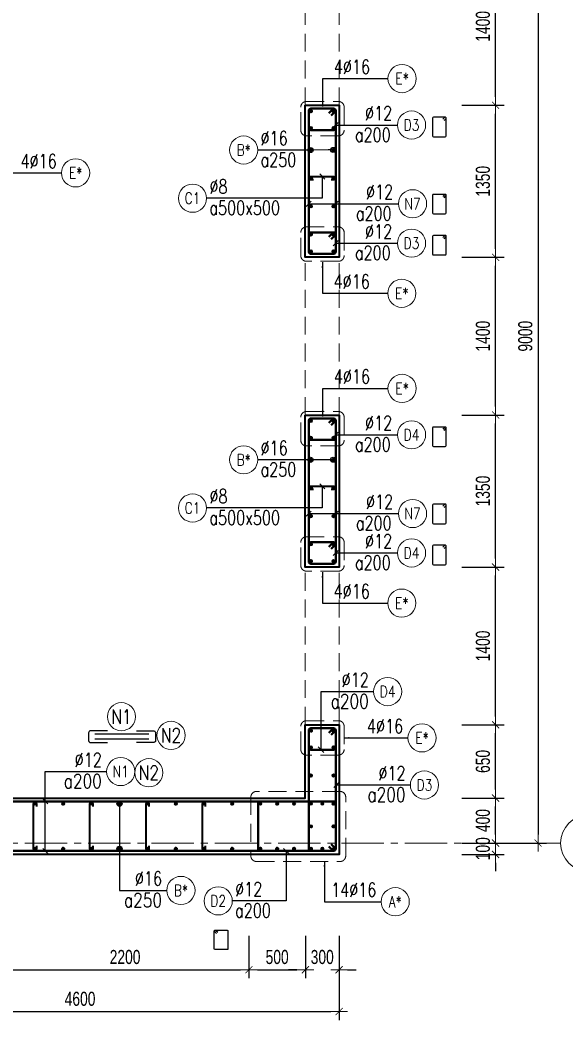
# Model space of a CAD drawing. Header units: millimetres. Extents: x 738475 to 1279438, y -34239 to 156422.
# Drawn here: x 1087470 to 1092318, y 138696 to 147573 of the extents above; entities that cross this region are included whole.
import ezdxf
from ezdxf.enums import TextEntityAlignment as Align

# ---------------------------------------------------------------- set-up
doc = ezdxf.new("R2010")
doc.units = ezdxf.units.MM
doc.header["$MEASUREMENT"] = 0
for name, pattern in [('HIDDEN', [9.525, 6.35, -3.175]), ('HIDDEN2', [4.7625, 3.175, -1.5875]), ('HT_Dim Grid$0$CENTER2', [1.125, 0.75, -0.125, 0.125, -0.125]), ('HT_Grid$0$CENTER2', [1.125, 0.75, -0.125, 0.125, -0.125])]:
    doc.linetypes.add(name, pattern=pattern)
doc.layers.get('0').update_dxf_attribs({"lineweight": 20})
doc.layers.get('Defpoints').update_dxf_attribs({"color": 151, "lineweight": 9})
doc.layers.add('Hidden', color=9, linetype='HIDDEN')
doc.layers.add('Ligature', color=1, linetype='Continuous')
for name, color, linetype, lineweight in [('HT_Dim Grid$0$NDC_S_AXIS', 5, 'HT_Dim Grid$0$CENTER2', 13), ('HT_Dim Grid$0$NDC_S_SYMBOL', 1, 'Continuous', 15), ('HT_Dim Grid$0$NDC_S_TEXT SYMBOL', 7, 'Continuous', 20), ('HT_Grid$0$NDC_S_AXIS', 5, 'HT_Grid$0$CENTER2', 13), ('KC-LEADER', 153, 'Continuous', 18), ('KC-THEP', 6, 'Continuous', 40), ('NDC_S_BEAM', 3, 'HIDDEN2', 20), ('NDC_S_DIM', 1, 'Continuous', 15), ('NDC_S_HIDDEN', 8, 'HIDDEN2', 13), ('NDC_S_LEADER', 1, 'Continuous', 15), ('NDC_S_REBAR', 4, 'Continuous', 35), ('NDC_S_STIRRUP', 4, 'Continuous', 40), ('NDC_S_VN TEXT', 7, 'Continuous', 20), ('NDC_S_WALL', 6, 'Continuous', 35)]:
    doc.layers.add(name, color=color, linetype=linetype, lineweight=lineweight)
doc.styles.add('HT_Dim Grid$0$NDC_ANNO', font='', dxfattribs={"width": 0.8})
doc.styles.add('NDC_ARIAL', font='arial.ttf', dxfattribs={"width": 0.85})
doc.styles.add('NDC_DIM', font='', dxfattribs={"width": 0.75})
doc.styles.add('NDC_EN TXT', font='romans.shx', dxfattribs={"width": 0.8})
doc.styles.get('HT_Dim Grid$0$NDC_ANNO').set_extended_font_data('Dotum')
doc.styles.get('NDC_DIM').set_extended_font_data('Dotum')
doc.dimstyles.new('NDC_1-50', dxfattribs={"dimscale": 50, "dimtxt": 2.5, "dimasz": 1, "dimexe": 1.5, "dimexo": 0, "dimgap": 0.8, "dimtad": 1, "dimdec": 0, "dimdsep": 46, "dimtxsty": 'NDC_ARIAL', "dimblk": 'DIMMARK', "dimcen": 49999.938995, "dimdle": 1.5, "dimclrd": 1, "dimclre": 1, "dimclrt": 3, "dimadec": 0, "dimazin": 0, "dimtfac": 1, "dimtdec": 0, "dimtix": 1, "dimtmove": 2, "dimatfit": 3, "dimfxl": 1, "dimarcsym": 0})
doc.dimstyles.new('NDC_dim_30', dxfattribs={"dimscale": 30, "dimtxt": 2.5, "dimasz": 1.5, "dimexe": 1.5, "dimexo": 2.5, "dimgap": 1, "dimtad": 1, "dimdec": 0, "dimzin": 0, "dimdsep": 46, "dimtxsty": 'NDC_DIM', "dimblk": 'DIMMARK', "dimcen": 0.09, "dimdle": 1.2, "dimclrd": 1, "dimclre": 1, "dimclrt": 3, "dimadec": 0, "dimazin": 0, "dimtfac": 1, "dimtdec": 0, "dimtix": 1, "dimtofl": 0, "dimtmove": 0, "dimatfit": 3, "dimfxl": 6, "dimfxlon": 1, "dimtolj": 1, "dimtzin": 0, "dimarcsym": 0})
doc.dimstyles.new('NDC_dim_50', dxfattribs={"dimscale": 50, "dimtxt": 2.5, "dimasz": 1.5, "dimexe": 1.5, "dimexo": 2.5, "dimgap": 1, "dimtad": 1, "dimdec": 0, "dimzin": 0, "dimdsep": 46, "dimtxsty": 'NDC_DIM', "dimblk": 'DIMMARK', "dimcen": 0.09, "dimdle": 1.2, "dimclrd": 1, "dimclre": 1, "dimclrt": 3, "dimadec": 0, "dimazin": 0, "dimtfac": 1, "dimtdec": 0, "dimtix": 1, "dimtofl": 0, "dimtmove": 0, "dimatfit": 3, "dimfxl": 6, "dimfxlon": 1, "dimtolj": 1, "dimtzin": 0, "dimarcsym": 0})

# ---------------------------------------------------------------- blocks, each defined once
blk = doc.blocks.new('THEP')
at = {"layer": 'KC-LEADER', "color": 6}
blk.add_circle((0, 0), 14, dxfattribs=at)
at = {"layer": 'KC-THEP'}
for p, q in [((-14, 0), (14, 0)), ((9.9, 9.9), (-9.9, -9.9)), ((-9.9, 9.9), (9.9, -9.9)), ((0, 14), (0, -14))]:
    blk.add_line(p, q, dxfattribs=at)
blk = doc.blocks.new('DIMMARK')
at = {"layer": 'NDC_S_DIM', "color": 1}
blk.add_line((-1.5, 0), (1, 0), dxfattribs=at)
at = {"layer": 'NDC_S_DIM', "color": 2, "const_width": 0.1}
blk.add_lwpolyline([(-0.42, -0.42), (0.42, 0.42)], dxfattribs=at)
blk = doc.blocks.new('*U10')
blk.add_circle((2.5, 0), 2.5)
at = {"layer": 'NDC_S_VN TEXT', "color": 3, "style": 'NDC_EN TXT'}
for tag, width, p in [('DK2', 0.75, (-0.85, 0.85)), ('KC2', 0.8, (-0.85, -2.97))]:
    blk.add_attdef(tag, text='', height=2.5, dxfattribs=dict(at, width=width)).set_placement(p, align=Align.RIGHT)
at = {"layer": 'NDC_S_VN TEXT', "color": 7, "style": 'NDC_EN TXT', "width": 0.8}
blk.add_attdef('SH3', text='', height=2, dxfattribs=at).set_placement((2.5, 0), align=Align.MIDDLE)
blk = doc.blocks.new('A$C7BC65A55')
at = {"layer": 'Ligature'}
for p, q in [((-15.2, 372, 0), (-15.2, 38.5, 0)), ((15.2, 372, 0), (15.2, 38.5, 0))]:
    blk.add_line(p, q, dxfattribs=at)
for points in [[(-36.2, 296.5), (-36.2, 400.9, -0.414214), (-24, 413.1), (24, 413.1, -0.414214), (36.2, 400.9), (36.2, 296.5)], [(-36.2, 116.5), (-36.2, 12.2, 0.414214), (-24, 0), (24, 0, 0.414214), (36.2, 12.2), (36.2, 116.5)]]:
    blk.add_lwpolyline(points, format="xyb", dxfattribs=at)
blk = doc.blocks.new('*U9')
blk.add_circle((2.5, 0), 2.5)
at = {"layer": 'NDC_S_VN TEXT', "color": 3, "style": 'NDC_EN TXT', "width": 0.75}
blk.add_attdef('DK2', text='', height=2.5, dxfattribs=at).set_placement((-0.85, 0.85), align=Align.RIGHT)
at = {"layer": 'NDC_S_VN TEXT', "color": 7, "style": 'NDC_EN TXT', "width": 0.8}
blk.add_attdef('SH3', text='', height=2, dxfattribs=at).set_placement((2.5, 0), align=Align.MIDDLE)
blk = doc.blocks.new('*U11')
blk.add_circle((-2.5, 0), 2.5)
at = {"layer": 'NDC_S_VN TEXT', "color": 3, "style": 'NDC_EN TXT', "width": 0.75}
for tag, p in [('DK1', (0.5, 0.85)), ('KC1', (0.5, -2.97))]:
    blk.add_attdef(tag, p, '', height=2.5, dxfattribs=at)
at = {"layer": 'NDC_S_VN TEXT', "color": 7, "style": 'NDC_EN TXT', "width": 0.8}
blk.add_attdef('SH2', text='', height=2, dxfattribs=at).set_placement((-2.5, 0), align=Align.MIDDLE)
blk = doc.blocks.new('*U13')
blk.add_circle((-2.5, 0), 2.5)
at = {"layer": 'NDC_S_VN TEXT', "color": 3, "style": 'NDC_EN TXT', "width": 0.75}
blk.add_attdef('DK1', (0.5, 0.85), '', height=2.5, dxfattribs=at)
at = {"layer": 'NDC_S_VN TEXT', "color": 7, "style": 'NDC_EN TXT', "width": 0.8}
blk.add_attdef('SH2', text='', height=2, dxfattribs=at).set_placement((-2.5, 0), align=Align.MIDDLE)
blk = doc.blocks.new('*U12')
blk.add_circle((-2.5, 0), 2.5)
at = {"layer": 'NDC_S_VN TEXT', "color": 3, "style": 'NDC_EN TXT', "width": 0.75}
for tag, p in [('DK1', (0.5, 0.85)), ('KC1', (0.5, -2.97))]:
    blk.add_attdef(tag, p, '', height=2.5, dxfattribs=at)
at = {"layer": 'NDC_S_VN TEXT', "color": 7, "style": 'NDC_EN TXT', "width": 0.8}
blk.add_attdef('SH2', text='', height=2, dxfattribs=at).set_placement((-2.5, 0), align=Align.MIDDLE)
blk = doc.blocks.new('*D1040')
at = {"layer": 'Defpoints', "color": 0, "transparency": 16777216}
for p in [(1087303.4, 140666.2), (1089502.9, 140413.9), (1089502.9, 139141.9)]:
    blk.add_point(p, dxfattribs=at)
at = {"layer": 'NDC_S_DIM', "color": 1, "lineweight": -2, "transparency": 16777216}
for p, q in [((1087303.4, 139441.9), (1087303.4, 139066.9)), ((1089502.9, 139441.9), (1089502.9, 139066.9)), ((1087378.4, 139141.9), (1089427.9, 139141.9))]:
    blk.add_line(p, q, dxfattribs=at)
at = {"layer": 'NDC_S_DIM', "color": 1, "lineweight": -2, "transparency": 16777216, "xscale": 75, "yscale": 75, "zscale": 75, "rotation": 180}
blk.add_blockref('DIMMARK', (1087303.4, 139141.9), dxfattribs=at)
at = {"layer": 'NDC_S_DIM', "color": 1, "lineweight": -2, "transparency": 16777216, "xscale": 75, "yscale": 75, "zscale": 75}
blk.add_blockref('DIMMARK', (1089502.9, 139141.9), dxfattribs=at)
at = {"layer": 'NDC_S_DIM', "color": 3, "transparency": 16777216, "insert": (1088403.1, 139254.5), "char_height": 125, "attachment_point": 5, "style": 'NDC_DIM'}
blk.add_mtext('\\A1;2200', dxfattribs=at)
blk = doc.blocks.new('*D1041')
at = {"layer": 'Defpoints', "color": 0, "transparency": 16777216}
for p in [(1090003.4, 140666.2), (1089502.9, 140413.9), (1090003.4, 139141.9)]:
    blk.add_point(p, dxfattribs=at)
at = {"layer": 'NDC_S_DIM', "color": 1, "lineweight": -2, "transparency": 16777216}
for p, q in [((1089502.9, 139441.9), (1089502.9, 139066.9)), ((1090003.4, 139441.9), (1090003.4, 139066.9)), ((1089577.9, 139141.9), (1089928.4, 139141.9))]:
    blk.add_line(p, q, dxfattribs=at)
at = {"layer": 'NDC_S_DIM', "color": 1, "lineweight": -2, "transparency": 16777216, "xscale": 75, "yscale": 75, "zscale": 75, "rotation": 180}
blk.add_blockref('DIMMARK', (1089502.9, 139141.9), dxfattribs=at)
at = {"layer": 'NDC_S_DIM', "color": 1, "lineweight": -2, "transparency": 16777216, "xscale": 75, "yscale": 75, "zscale": 75}
blk.add_blockref('DIMMARK', (1090003.4, 139141.9), dxfattribs=at)
at = {"layer": 'NDC_S_DIM', "color": 3, "transparency": 16777216, "insert": (1089753.1, 139254.5), "char_height": 125, "attachment_point": 5, "style": 'NDC_DIM'}
blk.add_mtext('\\A1;500', dxfattribs=at)
blk = doc.blocks.new('*D1042')
at = {"layer": 'Defpoints', "color": 0, "transparency": 16777216}
for p in [(1090003.4, 140666.2), (1090303.4, 140166.2), (1090303.4, 139141.9)]:
    blk.add_point(p, dxfattribs=at)
at = {"layer": 'NDC_S_DIM', "color": 1, "lineweight": -2, "transparency": 16777216}
for p, q in [((1090003.4, 139441.9), (1090003.4, 139066.9)), ((1090303.4, 139441.9), (1090303.4, 139066.9)), ((1089928.4, 139141.9), (1089853.4, 139141.9)), ((1090378.4, 139141.9), (1090453.4, 139141.9))]:
    blk.add_line(p, q, dxfattribs=at)
at = {"layer": 'NDC_S_DIM', "color": 1, "lineweight": -2, "transparency": 16777216, "xscale": 75, "yscale": 75, "zscale": 75}
blk.add_blockref('DIMMARK', (1090003.4, 139141.9), dxfattribs=at)
at = {"layer": 'NDC_S_DIM', "color": 1, "lineweight": -2, "transparency": 16777216, "xscale": 75, "yscale": 75, "zscale": 75, "rotation": 180}
blk.add_blockref('DIMMARK', (1090303.4, 139141.9), dxfattribs=at)
at = {"layer": 'NDC_S_DIM', "color": 3, "transparency": 16777216, "insert": (1090153.4, 139254.5), "char_height": 125, "attachment_point": 5, "style": 'NDC_DIM'}
blk.add_mtext('\\A1;300', dxfattribs=at)
blk = doc.blocks.new('*D1044')
at = {"layer": 'Defpoints', "color": 0, "transparency": 16777216}
for p in [(1090003.4, 140666.2), (1091692.8, 140666.2), (1090303.4, 140266.2)]:
    blk.add_point(p, dxfattribs=at)
at = {"layer": 'NDC_S_DIM', "color": 1, "lineweight": -2, "transparency": 16777216}
for p, q in [((1091392.8, 140666.2), (1091767.8, 140666.2)), ((1091692.8, 140341.2), (1091692.8, 140591.2)), ((1091392.8, 140266.2), (1091767.8, 140266.2))]:
    blk.add_line(p, q, dxfattribs=at)
at = {"layer": 'NDC_S_DIM', "color": 1, "lineweight": -2, "transparency": 16777216, "xscale": 75, "yscale": 75, "zscale": 75}
for p, rotation in [((1091692.8, 140666.2), 90), ((1091692.8, 140266.2), 270)]:
    blk.add_blockref('DIMMARK', p, dxfattribs=dict(at, rotation=rotation))
at = {"layer": 'NDC_S_DIM', "color": 3, "transparency": 16777216, "insert": (1091580.2, 140466.2), "char_height": 125, "attachment_point": 5, "rotation": 90, "style": 'NDC_DIM'}
blk.add_mtext('\\A1;400', dxfattribs=at)
blk = doc.blocks.new('*D1045')
at = {"layer": 'Defpoints', "color": 0, "transparency": 16777216}
for p in [(1090003.4, 141316.2), (1091692.8, 141316.2), (1090003.4, 140666.2)]:
    blk.add_point(p, dxfattribs=at)
at = {"layer": 'NDC_S_DIM', "color": 1, "lineweight": -2, "transparency": 16777216}
for p, q in [((1091392.8, 141316.2), (1091767.8, 141316.2)), ((1091692.8, 140741.2), (1091692.8, 141241.2)), ((1091392.8, 140666.2), (1091767.8, 140666.2))]:
    blk.add_line(p, q, dxfattribs=at)
at = {"layer": 'NDC_S_DIM', "color": 1, "lineweight": -2, "transparency": 16777216, "xscale": 75, "yscale": 75, "zscale": 75}
for p, rotation in [((1091692.8, 141316.2), 90), ((1091692.8, 140666.2), 270)]:
    blk.add_blockref('DIMMARK', p, dxfattribs=dict(at, rotation=rotation))
at = {"layer": 'NDC_S_DIM', "color": 3, "transparency": 16777216, "insert": (1091580.2, 140991.2), "char_height": 125, "attachment_point": 5, "rotation": 90, "style": 'NDC_DIM'}
blk.add_mtext('\\A1;650', dxfattribs=at)
blk = doc.blocks.new('*D1046')
at = {"layer": 'Defpoints', "color": 0, "transparency": 16777216}
for p in [(1090303.4, 142716.2), (1091692.8, 142716.2), (1090003.4, 141316.2)]:
    blk.add_point(p, dxfattribs=at)
at = {"layer": 'NDC_S_DIM', "color": 1, "lineweight": -2, "transparency": 16777216}
for p, q in [((1091392.8, 142716.2), (1091767.8, 142716.2)), ((1091692.8, 141391.2), (1091692.8, 142641.2)), ((1091392.8, 141316.2), (1091767.8, 141316.2))]:
    blk.add_line(p, q, dxfattribs=at)
at = {"layer": 'NDC_S_DIM', "color": 1, "lineweight": -2, "transparency": 16777216, "xscale": 75, "yscale": 75, "zscale": 75}
for p, rotation in [((1091692.8, 142716.2), 90), ((1091692.8, 141316.2), 270)]:
    blk.add_blockref('DIMMARK', p, dxfattribs=dict(at, rotation=rotation))
at = {"layer": 'NDC_S_DIM', "color": 3, "transparency": 16777216, "insert": (1091580.2, 142016.2), "char_height": 125, "attachment_point": 5, "rotation": 90, "style": 'NDC_DIM'}
blk.add_mtext('\\A1;1400', dxfattribs=at)
blk = doc.blocks.new('*D1047')
at = {"layer": 'Defpoints', "color": 0, "transparency": 16777216}
for p in [(1090303.4, 144066.2), (1091692.8, 144066.2), (1090303.4, 142716.2)]:
    blk.add_point(p, dxfattribs=at)
at = {"layer": 'NDC_S_DIM', "color": 1, "lineweight": -2, "transparency": 16777216}
for p, q in [((1091392.8, 144066.2), (1091767.8, 144066.2)), ((1091692.8, 142791.2), (1091692.8, 143991.2)), ((1091392.8, 142716.2), (1091767.8, 142716.2))]:
    blk.add_line(p, q, dxfattribs=at)
at = {"layer": 'NDC_S_DIM', "color": 1, "lineweight": -2, "transparency": 16777216, "xscale": 75, "yscale": 75, "zscale": 75}
for p, rotation in [((1091692.8, 144066.2), 90), ((1091692.8, 142716.2), 270)]:
    blk.add_blockref('DIMMARK', p, dxfattribs=dict(at, rotation=rotation))
at = {"layer": 'NDC_S_DIM', "color": 3, "transparency": 16777216, "insert": (1091580.2, 143391.2), "char_height": 125, "attachment_point": 5, "rotation": 90, "style": 'NDC_DIM'}
blk.add_mtext('\\A1;1350', dxfattribs=at)
blk = doc.blocks.new('*D1048')
at = {"layer": 'Defpoints', "color": 0, "transparency": 16777216}
for p in [(1090303.4, 145466.2), (1091692.8, 145466.2), (1090303.4, 144066.2)]:
    blk.add_point(p, dxfattribs=at)
at = {"layer": 'NDC_S_DIM', "color": 1, "lineweight": -2, "transparency": 16777216}
for p, q in [((1091392.8, 145466.2), (1091767.8, 145466.2)), ((1091692.8, 144141.2), (1091692.8, 145391.2)), ((1091392.8, 144066.2), (1091767.8, 144066.2))]:
    blk.add_line(p, q, dxfattribs=at)
at = {"layer": 'NDC_S_DIM', "color": 1, "lineweight": -2, "transparency": 16777216, "xscale": 75, "yscale": 75, "zscale": 75}
for p, rotation in [((1091692.8, 145466.2), 90), ((1091692.8, 144066.2), 270)]:
    blk.add_blockref('DIMMARK', p, dxfattribs=dict(at, rotation=rotation))
at = {"layer": 'NDC_S_DIM', "color": 3, "transparency": 16777216, "insert": (1091580.2, 144766.2), "char_height": 125, "attachment_point": 5, "rotation": 90, "style": 'NDC_DIM'}
blk.add_mtext('\\A1;1400', dxfattribs=at)
blk = doc.blocks.new('*D1049')
at = {"layer": 'Defpoints', "color": 0, "transparency": 16777216}
for p in [(1090303.4, 146816.2), (1091692.8, 146816.2), (1090303.4, 145466.2)]:
    blk.add_point(p, dxfattribs=at)
at = {"layer": 'NDC_S_DIM', "color": 1, "lineweight": -2, "transparency": 16777216}
for p, q in [((1091392.8, 146816.2), (1091767.8, 146816.2)), ((1091692.8, 145541.2), (1091692.8, 146741.2)), ((1091392.8, 145466.2), (1091767.8, 145466.2))]:
    blk.add_line(p, q, dxfattribs=at)
at = {"layer": 'NDC_S_DIM', "color": 1, "lineweight": -2, "transparency": 16777216, "xscale": 75, "yscale": 75, "zscale": 75}
for p, rotation in [((1091692.8, 146816.2), 90), ((1091692.8, 145466.2), 270)]:
    blk.add_blockref('DIMMARK', p, dxfattribs=dict(at, rotation=rotation))
at = {"layer": 'NDC_S_DIM', "color": 3, "transparency": 16777216, "insert": (1091580.2, 146141.2), "char_height": 125, "attachment_point": 5, "rotation": 90, "style": 'NDC_DIM'}
blk.add_mtext('\\A1;1350', dxfattribs=at)
blk = doc.blocks.new('*D1050')
at = {"layer": 'Defpoints', "color": 0, "transparency": 16777216}
for p in [(1090303.4, 148216.2), (1091692.8, 148216.2), (1090303.4, 146816.2)]:
    blk.add_point(p, dxfattribs=at)
at = {"layer": 'NDC_S_DIM', "color": 1, "lineweight": -2, "transparency": 16777216}
for p, q in [((1091392.8, 148216.2), (1091767.8, 148216.2)), ((1091692.8, 146891.2), (1091692.8, 148141.2)), ((1091392.8, 146816.2), (1091767.8, 146816.2))]:
    blk.add_line(p, q, dxfattribs=at)
at = {"layer": 'NDC_S_DIM', "color": 1, "lineweight": -2, "transparency": 16777216, "xscale": 75, "yscale": 75, "zscale": 75}
for p, rotation in [((1091692.8, 148216.2), 90), ((1091692.8, 146816.2), 270)]:
    blk.add_blockref('DIMMARK', p, dxfattribs=dict(at, rotation=rotation))
at = {"layer": 'NDC_S_DIM', "color": 3, "transparency": 16777216, "insert": (1091580.2, 147516.2), "char_height": 125, "attachment_point": 5, "rotation": 90, "style": 'NDC_DIM'}
blk.add_mtext('\\A1;1400', dxfattribs=at)
blk = doc.blocks.new('*D1053')
at = {"layer": 'Defpoints', "color": 0, "transparency": 16777216}
for p in [(1090361.9, 149266.2), (1090303.4, 140266.2), (1092069.3, 140266.2)]:
    blk.add_point(p, dxfattribs=at)
at = {"layer": 'NDC_S_DIM', "color": 1, "lineweight": -2, "transparency": 16777216}
for p, q in [((1091769.3, 149266.2), (1092144.3, 149266.2)), ((1092069.3, 149191.2), (1092069.3, 140341.2)), ((1091769.3, 140266.2), (1092144.3, 140266.2))]:
    blk.add_line(p, q, dxfattribs=at)
at = {"layer": 'NDC_S_DIM', "color": 1, "lineweight": -2, "transparency": 16777216, "xscale": 75, "yscale": 75, "zscale": 75}
for p, rotation in [((1092069.3, 149266.2), 90), ((1092069.3, 140266.2), 270)]:
    blk.add_blockref('DIMMARK', p, dxfattribs=dict(at, rotation=rotation))
at = {"layer": 'NDC_S_DIM', "color": 3, "transparency": 16777216, "insert": (1091956.7, 144766.2), "char_height": 125, "attachment_point": 5, "rotation": 90, "style": 'NDC_DIM'}
blk.add_mtext('\\A1;9000', dxfattribs=at)
blk = doc.blocks.new('*D1029')
at = {"layer": 'Defpoints', "color": 0, "ltscale": 200, "transparency": 16777216}
for p in [(1090303.4, 140382.7), (1085703.4, 139998), (1090303.4, 138770.9)]:
    blk.add_point(p, dxfattribs=at)
at = {"layer": 'NDC_S_DIM', "color": 1, "lineweight": -2, "ltscale": 200, "transparency": 16777216}
for p, q in [((1085703.4, 139070.9), (1085703.4, 138695.9)), ((1090303.4, 139070.9), (1090303.4, 138695.9)), ((1085778.4, 138770.9), (1090228.4, 138770.9))]:
    blk.add_line(p, q, dxfattribs=at)
at = {"layer": 'NDC_S_DIM', "color": 1, "lineweight": -2, "ltscale": 200, "transparency": 16777216, "xscale": 75, "yscale": 75, "zscale": 75, "rotation": 180}
blk.add_blockref('DIMMARK', (1085703.4, 138770.9), dxfattribs=at)
at = {"layer": 'NDC_S_DIM', "color": 1, "lineweight": -2, "ltscale": 200, "transparency": 16777216, "xscale": 75, "yscale": 75, "zscale": 75}
blk.add_blockref('DIMMARK', (1090303.4, 138770.9), dxfattribs=at)
at = {"layer": 'NDC_S_DIM', "color": 3, "ltscale": 200, "transparency": 16777216, "insert": (1088003.4, 138883.5), "char_height": 125, "attachment_point": 5, "style": 'NDC_DIM'}
blk.add_mtext('\\A1;4600', dxfattribs=at)
blk = doc.blocks.new('*U20')
at = {"layer": 'HT_Dim Grid$0$NDC_S_SYMBOL'}
blk.add_line((5, 0), (9, 0), dxfattribs=at)
blk.add_circle((0, 0), 5, dxfattribs=at)
at = {"layer": 'HT_Dim Grid$0$NDC_S_TEXT SYMBOL', "color": 7, "style": 'HT_Dim Grid$0$NDC_ANNO', "width": 0.8}
blk.add_attdef('GRID', text='', height=4, rotation=270, dxfattribs=at).set_placement((0, 0), align=Align.MIDDLE)
blk = doc.blocks.new('*D1059')
at = {"layer": 'Defpoints', "color": 0, "ltscale": 200, "transparency": 16777216}
for p in [(1090303.4, 140266.2), (1090303.4, 140166.2), (1091692.8, 140166.2)]:
    blk.add_point(p, dxfattribs=at)
at = {"layer": 'NDC_S_DIM', "color": 1, "lineweight": -2, "ltscale": 200, "transparency": 16777216}
for p, q in [((1091692.8, 140341.2), (1091692.8, 140416.2)), ((1091392.8, 140266.2), (1091767.8, 140266.2)), ((1091392.8, 140166.2), (1091767.8, 140166.2)), ((1091692.8, 140091.2), (1091692.8, 140016.2))]:
    blk.add_line(p, q, dxfattribs=at)
at = {"layer": 'NDC_S_DIM', "color": 1, "lineweight": -2, "ltscale": 200, "transparency": 16777216, "xscale": 75, "yscale": 75, "zscale": 75}
for p, rotation in [((1091692.8, 140266.2), 270), ((1091692.8, 140166.2), 90)]:
    blk.add_blockref('DIMMARK', p, dxfattribs=dict(at, rotation=rotation))
at = {"layer": 'NDC_S_DIM', "color": 3, "ltscale": 200, "transparency": 16777216, "insert": (1091580.2, 140216.2), "char_height": 125, "attachment_point": 5, "rotation": 90, "style": 'NDC_DIM'}
blk.add_mtext('\\A1;100', dxfattribs=at)

msp = doc.modelspace()

# ---------------------------------------------------------------- linework, layer by layer
for centre in [(1088370.984, 141388.413), (1088811.086, 141222.656), (1088614.256, 140891.142)]:
    msp.add_circle(centre, 125)
at = {"layer": 'HT_Grid$0$NDC_S_AXIS', "ltscale": 500}
msp.add_line((1081887.807, 140266.203), (1092069.306, 140266.203), dxfattribs=at)
at = {"layer": 'Ligature'}
for points in [[(1091234.54, 146679.717), (1091250.506, 146695.683, 0.66817864), (1091244.733, 146709.621), (1091140.104, 146709.621, 0.41421356), (1091131.939, 146701.456), (1091131.939, 146544.348, 0.41421356), (1091140.104, 146536.184), (1091244.733, 146536.184, 0.41421356), (1091252.898, 146544.348), (1091252.898, 146701.456, 0.66817864), (1091238.959, 146707.229), (1091222.993, 146691.264)], [(1091234.512, 145995.288), (1091250.478, 146011.253, 0.66817864), (1091244.705, 146025.192), (1091140.076, 146025.192, 0.41421356), (1091131.911, 146017.027), (1091131.911, 145859.919, 0.41421356), (1091140.076, 145851.754), (1091244.705, 145851.754, 0.41421356), (1091252.869, 145859.919), (1091252.869, 146017.027, 0.66817864), (1091238.931, 146022.8), (1091222.965, 146006.834)], [(1091234.512, 145630.687), (1091250.478, 145646.652, 0.66817864), (1091244.705, 145660.591), (1091140.076, 145660.591, 0.41421356), (1091131.911, 145652.426), (1091131.911, 145495.318, 0.41421356), (1091140.076, 145487.153), (1091244.705, 145487.153, 0.41421356), (1091252.869, 145495.318), (1091252.869, 145652.426, 0.66817864), (1091238.931, 145658.199), (1091222.965, 145642.233)], [(1091234.54, 143929.717), (1091250.506, 143945.683, 0.66817864), (1091244.733, 143959.621), (1091140.104, 143959.621, 0.41421356), (1091131.939, 143951.456), (1091131.939, 143794.348, 0.41421356), (1091140.104, 143786.184), (1091244.733, 143786.184, 0.41421356), (1091252.898, 143794.348), (1091252.898, 143951.456, 0.66817864), (1091238.959, 143957.229), (1091222.993, 143941.264)], [(1091234.512, 143245.288), (1091250.478, 143261.253, 0.66817864), (1091244.705, 143275.192), (1091140.076, 143275.192, 0.41421356), (1091131.911, 143267.027), (1091131.911, 143109.919, 0.41421356), (1091140.076, 143101.754), (1091244.705, 143101.754, 0.41421356), (1091252.869, 143109.919), (1091252.869, 143267.027, 0.66817864), (1091238.931, 143272.8), (1091222.965, 143256.834)], [(1091234.512, 142880.687), (1091250.478, 142896.652, 0.66817864), (1091244.705, 142910.591), (1091140.076, 142910.591, 0.41421356), (1091131.911, 142902.426), (1091131.911, 142745.318, 0.41421356), (1091140.076, 142737.153), (1091244.705, 142737.153, 0.41421356), (1091252.869, 142745.318), (1091252.869, 142902.426, 0.66817864), (1091238.931, 142908.199), (1091222.965, 142892.233)], [(1089213.693, 139464.349), (1089197.727, 139480.315, -0.66817864), (1089203.501, 139494.253), (1089308.129, 139494.253, -0.41421356), (1089316.294, 139486.088), (1089316.294, 139328.981, -0.41421356), (1089308.129, 139320.816), (1089203.501, 139320.816, -0.41421356), (1089195.336, 139328.981), (1089195.336, 139486.088, -0.66817864), (1089209.274, 139491.862), (1089225.24, 139475.896)]]:
    msp.add_lwpolyline(points, format="xyb", dxfattribs=at)
at = {"layer": 'NDC_S_BEAM', "ltscale": 50}
for p, q in [((1090003.351, 146816.203), (1090003.351, 148216.203)), ((1090303.351, 146816.203), (1090303.351, 148216.203)), ((1090003.351, 144066.203), (1090003.351, 145466.203)), ((1090303.351, 144066.203), (1090303.351, 145466.203)), ((1090003.351, 141316.203), (1090003.351, 142716.203)), ((1090303.351, 141316.203), (1090303.351, 142716.203))]:
    msp.add_line(p, q, dxfattribs=at)
at = {"layer": 'NDC_S_HIDDEN', "ltscale": 50}
for points in [[(1090013.084, 146849.789), (1090297.84, 146849.789, -0.41421356), (1090347.84, 146799.789), (1090347.84, 146594.781, -0.41421356), (1090297.84, 146544.781), (1090013.084, 146544.781, -0.41421356), (1089963.084, 146594.781), (1089963.084, 146799.789, -0.41421356)], [(1090013.084, 145736.013), (1090297.84, 145736.013, -0.41421356), (1090347.84, 145686.013), (1090347.84, 145481.005, -0.41421356), (1090297.84, 145431.005), (1090013.084, 145431.005, -0.41421356), (1089963.084, 145481.005), (1089963.084, 145686.013, -0.41421356)], [(1090013.084, 144097.28), (1090297.84, 144097.28, -0.41421356), (1090347.84, 144047.28), (1090347.84, 143842.272, -0.41421356), (1090297.84, 143792.272), (1090013.084, 143792.272, -0.41421356), (1089963.084, 143842.272), (1089963.084, 144047.28, -0.41421356)], [(1090013.084, 142985.631), (1090297.84, 142985.631, -0.41421356), (1090347.84, 142935.631), (1090347.84, 142730.624, -0.41421356), (1090297.84, 142680.624), (1090013.084, 142680.624, -0.41421356), (1089963.084, 142730.624), (1089963.084, 142935.631, -0.41421356)], [(1090013.084, 141352.856), (1090297.84, 141352.856, -0.41421356), (1090347.84, 141302.856), (1090347.84, 141097.849, -0.41421356), (1090297.84, 141047.849), (1090013.084, 141047.849, -0.41421356), (1089963.084, 141097.849), (1089963.084, 141302.856, -0.41421356)], [(1089569.911, 140102.832), (1090311.872, 140102.832, 0.41421356), (1090361.872, 140152.832), (1090361.872, 140674.896, 0.41421356), (1090311.872, 140724.896), (1089569.911, 140724.896, 0.41421356), (1089519.911, 140674.896), (1089519.911, 140152.832, 0.41421356)]]:
    msp.add_lwpolyline(points, format="xyb", close=True, dxfattribs=at)
at = {"layer": 'NDC_S_REBAR'}
for points in [[(1090074.889, 146153.808), (1090049.889, 146153.808, -1), (1090049.889, 146183.808), (1090256.913, 146183.808, -1), (1090256.913, 146153.808), (1090231.913, 146153.808)], [(1090074.889, 143403.808), (1090049.889, 143403.808, -1), (1090049.889, 143433.808), (1090256.913, 143433.808, -1), (1090256.913, 143403.808), (1090231.913, 143403.808)], [(1087618.351, 140591.203), (1087618.351, 140616.203, 1), (1087588.351, 140616.203), (1087588.351, 140216.203, 1), (1087618.351, 140216.203), (1087618.351, 140241.203)], [(1088118.351, 140591.203), (1088118.351, 140616.203, 1), (1088088.351, 140616.203), (1088088.351, 140216.203, 1), (1088118.351, 140216.203), (1088118.351, 140241.203)], [(1088618.351, 140591.203), (1088618.351, 140616.203, 1), (1088588.351, 140616.203), (1088588.351, 140216.203, 1), (1088618.351, 140216.203), (1088618.351, 140241.203)], [(1089118.351, 140591.203), (1089118.351, 140616.203, 1), (1089088.351, 140616.203), (1089088.351, 140216.203, 1), (1089118.351, 140216.203), (1089118.351, 140241.203)]]:
    msp.add_lwpolyline(points, format="xyb", dxfattribs=at)
at = {"layer": 'NDC_S_STIRRUP'}
for points in [[(1090233.462, 146726.203), (1090273.462, 146766.203, 0.41421356), (1090253.462, 146786.203), (1090053.462, 146786.203, 0.41421356), (1090033.462, 146766.203), (1090033.351, 145516.203, 0.41421356), (1090053.351, 145496.203), (1090253.351, 145496.203, 0.41421356), (1090273.351, 145516.203), (1090273.462, 146766.203, 0.41421356), (1090253.462, 146786.203), (1090213.462, 146746.203)], [(1090233.351, 146726.203), (1090273.351, 146766.203, 0.41421356), (1090253.351, 146786.203), (1090053.351, 146786.203, 0.41421356), (1090033.351, 146766.203), (1090033.351, 146615.233, 0.41421356), (1090053.351, 146595.233), (1090253.351, 146595.233, 0.41421356), (1090273.351, 146615.233), (1090273.351, 146766.203, 0.41421356), (1090253.351, 146786.203), (1090213.351, 146746.203)], [(1090233.351, 145627.173), (1090273.351, 145667.173, 0.41421356), (1090253.351, 145687.173), (1090053.351, 145687.173, 0.41421356), (1090033.351, 145667.173), (1090033.351, 145516.203, 0.41421356), (1090053.351, 145496.203), (1090253.351, 145496.203, 0.41421356), (1090273.351, 145516.203), (1090273.351, 145667.173, 0.41421356), (1090253.351, 145687.173), (1090213.351, 145647.173)], [(1090233.462, 143976.203), (1090273.462, 144016.203, 0.41421356), (1090253.462, 144036.203), (1090053.462, 144036.203, 0.41421356), (1090033.462, 144016.203), (1090033.351, 142766.203, 0.41421356), (1090053.351, 142746.203), (1090253.351, 142746.203, 0.41421356), (1090273.351, 142766.203), (1090273.462, 144016.203, 0.41421356), (1090253.462, 144036.203), (1090213.462, 143996.203)], [(1090233.351, 143976.203), (1090273.351, 144016.203, 0.41421356), (1090253.351, 144036.203), (1090053.351, 144036.203, 0.41421356), (1090033.351, 144016.203), (1090033.351, 143865.233, 0.41421356), (1090053.351, 143845.233), (1090253.351, 143845.233, 0.41421356), (1090273.351, 143865.233), (1090273.351, 144016.203, 0.41421356), (1090253.351, 144036.203), (1090213.351, 143996.203)], [(1090233.351, 142877.173), (1090273.351, 142917.173, 0.41421356), (1090253.351, 142937.173), (1090053.351, 142937.173, 0.41421356), (1090033.351, 142917.173), (1090033.351, 142766.203, 0.41421356), (1090053.351, 142746.203), (1090253.351, 142746.203, 0.41421356), (1090273.351, 142766.203), (1090273.351, 142917.173, 0.41421356), (1090253.351, 142937.173), (1090213.351, 142897.173)], [(1090233.462, 141226.203), (1090273.462, 141266.203, 0.41421356), (1090253.462, 141286.203), (1090053.462, 141286.203, 0.41421356), (1090033.462, 141266.203), (1090033.351, 140216.203, 0.41421356), (1090053.351, 140196.203), (1090253.351, 140196.203, 0.41421356), (1090273.351, 140216.203), (1090273.462, 141266.203, 0.41421356), (1090253.462, 141286.203), (1090213.462, 141246.203)], [(1090233.351, 141226.203), (1090273.351, 141266.203, 0.41421356), (1090253.351, 141286.203), (1090053.351, 141286.203, 0.41421356), (1090033.351, 141266.203), (1090033.351, 141115.233, 0.41421356), (1090053.351, 141095.233), (1090253.351, 141095.233, 0.41421356), (1090273.351, 141115.233), (1090273.351, 141266.203, 0.41421356), (1090253.351, 141286.203), (1090213.351, 141246.203)], [(1084093.351, 140236.203), (1084053.351, 140196.203, -0.41421356), (1084033.351, 140216.203), (1084033.351, 140616.203, -0.41421356), (1084053.351, 140636.203), (1090253.351, 140636.203, -0.41421356), (1090273.351, 140616.203), (1090273.351, 140216.203, -0.41421356), (1090253.351, 140196.203), (1084053.351, 140196.203, -0.41421356), (1084033.351, 140216.203), (1084073.351, 140256.203)], [(1090213.351, 140236.203), (1090253.351, 140196.203, 0.41421356), (1090273.351, 140216.203), (1090273.351, 140616.203, 0.41421356), (1090253.351, 140636.203), (1089603.351, 140636.203, 0.41421356), (1089583.351, 140616.203), (1089583.351, 140216.203, 0.41421356), (1089603.351, 140196.203), (1090253.351, 140196.203, 0.41421356), (1090273.351, 140216.203), (1090233.351, 140256.203)]]:
    msp.add_lwpolyline(points, format="xyb", dxfattribs=at)
at = {"layer": 'NDC_S_WALL'}
msp.add_lwpolyline([(1087303.351, 148866.203), (1087303.351, 140666.203), (1090003.351, 140666.203), (1090003.351, 141316.203), (1090303.351, 141316.203), (1090303.351, 140166.203), (1084003.351, 140166.203), (1084003.351, 141316.203), (1084303.351, 141316.203), (1084303.351, 140666.203), (1087003.351, 140666.203), (1087003.351, 146066.203), (1084303.351, 146066.203), (1084303.351, 145416.203), (1084003.351, 145416.203), (1084003.351, 147966.203)], dxfattribs=at)
for points in [[(1090003.351, 146816.203), (1090303.351, 146816.203), (1090303.351, 145466.203), (1090003.351, 145466.203)], [(1090003.351, 144066.203), (1090303.351, 144066.203), (1090303.351, 142716.203), (1090003.351, 142716.203)]]:
    msp.add_lwpolyline(points, close=True, dxfattribs=at)

# ---------------------------------------------------------------- block references
at = {"layer": 'Hidden', "xscale": 1.44, "yscale": 1.44, "zscale": 1.44, "rotation": 270}
msp.add_blockref('A$C7BC65A55', (1088078.873, 141210.888, 0.03), dxfattribs=at)
at = {"layer": 'HT_Dim Grid$0$NDC_S_AXIS'}
ref = msp.add_blockref('*U20', (1092519.306, 140266.203), dxfattribs=dict(at, xscale=-50, yscale=50, zscale=50))
ref.add_attrib('GRID', 'Y3', dxfattribs={"layer": 'HT_Dim Grid$0$NDC_S_TEXT SYMBOL', "color": 7, "height": 200, "style": 'HT_Dim Grid$0$NDC_ANNO', "width": 0.8}).set_placement((1092519.306, 140266.203), align=Align.MIDDLE)
at = {"layer": 'KC-THEP'}
for p, rotation in [((1090053.351, 146763.597), 9.668564436380926), ((1090253.351, 146763.597), 9.668564436380926), ((1090053.351, 146613.597), 9.668564436380926), ((1090253.351, 146613.597), 9.668564436380926), ((1090053.351, 144013.597), 9.668564436380926), ((1090253.351, 144013.597), 9.668564436380926), ((1090053.351, 143863.597), 9.668564436380926), ((1090253.351, 143863.597), 9.668564436380926), ((1090053.351, 141263.597), 9.668564436380946), ((1090253.351, 141263.597), 9.668564436380946), ((1090053.351, 141116.203), 9.668564436380946), ((1090253.351, 141116.203), 9.668564436380946), ((1090053.351, 140866.203), 9.668564436380946), ((1090253.351, 140866.203), 9.668564436380946), ((1087603.351, 140616.203), 9.66856443638095), ((1087853.351, 140616.203), 9.66856443638095), ((1088103.351, 140616.203), 9.66856443638095), ((1088353.351, 140616.203), 9.66856443638095), ((1088603.351, 140616.203), 9.66856443638095), ((1088853.351, 140616.203), 9.66856443638095), ((1089103.351, 140616.203), 9.66856443638095), ((1089353.351, 140616.203), 9.66856443638095), ((1089603.351, 140616.203), 9.66856443638095), ((1089753.351, 140616.203), 9.66856443638095), ((1089903.351, 140616.203), 9.66856443638095), ((1090053.351, 140616.203), 9.668564436380946), ((1090154.152, 140616.203), 9.668564436380946), ((1090253.351, 140616.203), 9.668564436380946), ((1090053.351, 140414.47), 9.668564436380946), ((1090253.351, 140414.47), 9.668564436380946), ((1090256.863, 140216.203), 9.668564436380946)]:
    msp.add_blockref('THEP', p, dxfattribs=dict(at, rotation=rotation))
at = {"layer": 'KC-THEP', "xscale": -1, "rotation": 170.331435563619}
for p in [(1090053.351, 146418.808), (1090253.351, 146418.808), (1090053.351, 146168.808), (1090253.351, 146168.808), (1090053.351, 145918.808), (1090253.351, 145918.808), (1090053.351, 145668.808), (1090253.351, 145668.808), (1090053.351, 145518.808), (1090253.351, 145518.808), (1090053.351, 143668.808), (1090253.351, 143668.808), (1090053.351, 143418.808), (1090253.351, 143418.808), (1090053.351, 143168.808), (1090253.351, 143168.808), (1090053.351, 142918.808), (1090253.351, 142918.808), (1090053.351, 142768.808), (1090253.351, 142768.808), (1087603.351, 140216.203), (1087853.351, 140216.203), (1088103.351, 140216.203), (1088353.351, 140216.203), (1088603.351, 140216.203), (1088853.351, 140216.203), (1089103.351, 140216.203), (1089353.351, 140216.203), (1089603.351, 140216.203), (1089753.351, 140216.203), (1089903.351, 140216.203), (1090053.351, 140216.203), (1090154.152, 140216.203)]:
    msp.add_blockref('THEP', p, dxfattribs=at)
at = {"layer": 'NDC_S_VN TEXT'}
ref = msp.add_blockref('*U13', (1090737.203, 147052.703), dxfattribs=dict(at, xscale=-50, yscale=50, zscale=50))
ref.add_attrib('SH2', 'E*', dxfattribs={"color": 7, "height": 100, "style": 'NDC_EN TXT', "width": 0.8}).set_placement((1090862.203, 147052.703), align=Align.MIDDLE)
ref.add_attrib('DK1', '4%%C16', (1090256.846, 147094.978), dxfattribs={"color": 3, "height": 125, "style": 'NDC_EN TXT', "width": 0.75})
ref = msp.add_blockref('*U11', (1090821.616, 146640.718), dxfattribs=dict(at, xscale=-50, yscale=50, zscale=50))
ref.add_attrib('SH2', 'D3', dxfattribs={"color": 7, "height": 100, "style": 'NDC_EN TXT', "width": 0.8}).set_placement((1090946.616, 146640.718), align=Align.MIDDLE)
ref.add_attrib('DK1', '%%C12', (1090533.223, 146682.993), dxfattribs={"color": 3, "height": 125, "style": 'NDC_EN TXT', "width": 0.75})
ref.add_attrib('KC1', 'a200', (1090443.938, 146492.091), dxfattribs={"color": 3, "height": 125, "style": 'NDC_EN TXT', "width": 0.75})
at = {"layer": 'NDC_S_VN TEXT', "xscale": 50, "yscale": 50, "zscale": 50}
for name, p, values in [('*U11', (1089580.892, 146418.665), {'SH2': 'B*', 'DK1': '%%C16', 'KC1': 'a250'}), ('*U9', (1087838.955, 146215.483), {'SH3': 'E*', 'DK2': '4%%C16'}), ('*U12', (1089126.907, 145990.906), {'SH2': 'C1', 'DK1': '%%c8', 'KC1': 'a500x500'}), ('*U11', (1089580.892, 143668.665), {'SH2': 'B*', 'DK1': '%%C16', 'KC1': 'a250'}), ('*U12', (1089126.907, 143240.906), {'SH2': 'C1', 'DK1': '%%c8', 'KC1': 'a500x500'}), ('*U10', (1090609.292, 141610.921), {'SH3': 'D4', 'DK2': '%%C12', 'KC2': 'a200'}), ('*U9', (1090914.273, 141200.353), {'SH3': 'E*', 'DK2': '4%%C16'}), ('*U10', (1088239.533, 140901.481), {'SH3': 'N1', 'DK2': '%%C12', 'KC2': 'a200'}), ('*U10', (1090935.706, 140782.21), {'SH3': 'D3', 'DK2': '%%C12', 'KC2': 'a200'}), ('*U10', (1088773.963, 139846.221), {'SH3': 'B*', 'DK2': '%%C16', 'KC2': 'a250'}), ('*U11', (1089354.962, 139752.992), {'SH2': 'D2', 'DK1': '%%C12', 'KC1': 'a200'}), ('*U9', (1090676.568, 139745.897), {'SH3': 'A*', 'DK2': '14%%C16'})]:
    msp.add_blockref(name, p, dxfattribs=at).add_auto_attribs(values)
at = {"layer": 'NDC_S_VN TEXT'}
ref = msp.add_blockref('*U11', (1090830.185, 145941.384), dxfattribs=dict(at, xscale=-50, yscale=50, zscale=50))
ref.add_attrib('SH2', 'N7', dxfattribs={"color": 7, "height": 100, "style": 'NDC_EN TXT', "width": 0.8}).set_placement((1090955.185, 145941.384), align=Align.MIDDLE)
ref.add_attrib('DK1', '%%C12', (1090541.792, 145983.659), dxfattribs={"color": 3, "height": 125, "style": 'NDC_EN TXT', "width": 0.75})
ref.add_attrib('KC1', 'a200', (1090452.507, 145792.757), dxfattribs={"color": 3, "height": 125, "style": 'NDC_EN TXT', "width": 0.75})
ref = msp.add_blockref('*U11', (1090821.588, 145591.688), dxfattribs=dict(at, xscale=-50, yscale=50, zscale=50))
ref.add_attrib('SH2', 'D3', dxfattribs={"color": 7, "height": 100, "style": 'NDC_EN TXT', "width": 0.8}).set_placement((1090946.588, 145591.688), align=Align.MIDDLE)
ref.add_attrib('DK1', '%%C12', (1090533.195, 145633.963), dxfattribs={"color": 3, "height": 125, "style": 'NDC_EN TXT', "width": 0.75})
ref.add_attrib('KC1', 'a200', (1090443.909, 145443.06), dxfattribs={"color": 3, "height": 125, "style": 'NDC_EN TXT', "width": 0.75})
ref = msp.add_blockref('*U13', (1090734.772, 145146.673), dxfattribs=dict(at, xscale=-50, yscale=50, zscale=50))
ref.add_attrib('SH2', 'E*', dxfattribs={"color": 7, "height": 100, "style": 'NDC_EN TXT', "width": 0.8}).set_placement((1090859.772, 145146.673), align=Align.MIDDLE)
ref.add_attrib('DK1', '4%%C16', (1090254.415, 145188.948), dxfattribs={"color": 3, "height": 125, "style": 'NDC_EN TXT', "width": 0.75})
ref = msp.add_blockref('*U13', (1090737.203, 144302.703), dxfattribs=dict(at, xscale=-50, yscale=50, zscale=50))
ref.add_attrib('SH2', 'E*', dxfattribs={"color": 7, "height": 100, "style": 'NDC_EN TXT', "width": 0.8}).set_placement((1090862.203, 144302.703), align=Align.MIDDLE)
ref.add_attrib('DK1', '4%%C16', (1090256.846, 144344.978), dxfattribs={"color": 3, "height": 125, "style": 'NDC_EN TXT', "width": 0.75})
ref = msp.add_blockref('*U11', (1090821.616, 143890.718), dxfattribs=dict(at, xscale=-50, yscale=50, zscale=50))
ref.add_attrib('SH2', 'D4', dxfattribs={"color": 7, "height": 100, "style": 'NDC_EN TXT', "width": 0.8}).set_placement((1090946.616, 143890.718), align=Align.MIDDLE)
ref.add_attrib('DK1', '%%C12', (1090533.223, 143932.993), dxfattribs={"color": 3, "height": 125, "style": 'NDC_EN TXT', "width": 0.75})
ref.add_attrib('KC1', 'a200', (1090443.938, 143742.091), dxfattribs={"color": 3, "height": 125, "style": 'NDC_EN TXT', "width": 0.75})
ref = msp.add_blockref('*U11', (1090830.185, 143191.384), dxfattribs=dict(at, xscale=-50, yscale=50, zscale=50))
ref.add_attrib('SH2', 'N7', dxfattribs={"color": 7, "height": 100, "style": 'NDC_EN TXT', "width": 0.8}).set_placement((1090955.185, 143191.384), align=Align.MIDDLE)
ref.add_attrib('DK1', '%%C12', (1090541.792, 143233.659), dxfattribs={"color": 3, "height": 125, "style": 'NDC_EN TXT', "width": 0.75})
ref.add_attrib('KC1', 'a200', (1090452.507, 143042.757), dxfattribs={"color": 3, "height": 125, "style": 'NDC_EN TXT', "width": 0.75})
ref = msp.add_blockref('*U11', (1090821.588, 142841.688), dxfattribs=dict(at, xscale=-50, yscale=50, zscale=50))
ref.add_attrib('SH2', 'D4', dxfattribs={"color": 7, "height": 100, "style": 'NDC_EN TXT', "width": 0.8}).set_placement((1090946.588, 142841.688), align=Align.MIDDLE)
ref.add_attrib('DK1', '%%C12', (1090533.195, 142883.963), dxfattribs={"color": 3, "height": 125, "style": 'NDC_EN TXT', "width": 0.75})
ref.add_attrib('KC1', 'a200', (1090443.909, 142693.06), dxfattribs={"color": 3, "height": 125, "style": 'NDC_EN TXT', "width": 0.75})
ref = msp.add_blockref('*U13', (1090734.772, 142396.673), dxfattribs=dict(at, xscale=-50, yscale=50, zscale=50))
ref.add_attrib('SH2', 'E*', dxfattribs={"color": 7, "height": 100, "style": 'NDC_EN TXT', "width": 0.8}).set_placement((1090859.772, 142396.673), align=Align.MIDDLE)
ref.add_attrib('DK1', '4%%C16', (1090254.415, 142438.948), dxfattribs={"color": 3, "height": 125, "style": 'NDC_EN TXT', "width": 0.75})

# ---------------------------------------------------------------- texts
at = {"layer": 'NDC_S_VN TEXT', "color": 7, "style": 'NDC_EN TXT', "width": 0.8}
for tag, p in [('N1', (1088370.984, 141388.413)), ('N2', (1088811.086, 141222.656)), ('N2', (1088614.256, 140891.142))]:
    msp.add_attdef(tag, text='3', height=125, dxfattribs=at).set_placement(p, align=Align.MIDDLE)

# ---------------------------------------------------------------- dimensions: what is measured, and where the dimension line sits
at = {"layer": 'NDC_S_DIM'}
for base, p1, p2, picture, middle in [((1092069.306, 140266.203), (1090361.872, 149266.203), (1090303.351, 140266.203), '*D1053', (1091956.721, 144766.203)), ((1091692.831, 140666.203), (1090303.351, 140266.203), (1090003.351, 140666.203), '*D1044', (1091580.246, 140466.203))]:
    dim = msp.add_linear_dim(base=base, p1=p1, p2=p2, angle=90, dimstyle='NDC_dim_50', dxfattribs=at)
    dim.commit()
    dim.dimension.update_dxf_attribs({"geometry": picture, "text_midpoint": middle})
for base, p1, p2, picture, middle in [((1091692.831, 148216.203), (1090303.351, 146816.203), (1090303.351, 148216.203), '*D1050', (1091580.246, 147516.203)), ((1091692.831, 146816.203), (1090303.351, 145466.203), (1090303.351, 146816.203), '*D1049', (1091580.246, 146141.203)), ((1091692.831, 145466.203), (1090303.351, 144066.203), (1090303.351, 145466.203), '*D1048', (1091580.246, 144766.203)), ((1091692.831, 144066.203), (1090303.351, 142716.203), (1090303.351, 144066.203), '*D1047', (1091580.246, 143391.203)), ((1091692.831, 142716.203), (1090003.351, 141316.203), (1090303.351, 142716.203), '*D1046', (1091580.246, 142016.203)), ((1091692.831, 141316.203), (1090003.351, 140666.203), (1090003.351, 141316.203), '*D1045', (1091580.246, 140991.203))]:
    dim = msp.add_linear_dim(base=base, p1=p1, p2=p2, angle=90, dimstyle='NDC_dim_50', override={"dimtmove": 1}, dxfattribs=at)
    dim.commit()
    dim.dimension.update_dxf_attribs({"geometry": picture, "text_midpoint": middle})
for base, p1, p2, picture, middle in [((1089502.911, 139141.93), (1087303.351, 140666.203), (1089502.911, 140413.864), '*D1040', (1088403.131, 139254.514)), ((1090003.351, 139141.93), (1089502.911, 140413.864), (1090003.351, 140666.203), '*D1041', (1089753.131, 139254.514)), ((1090303.351, 139141.93), (1090003.351, 140666.203), (1090303.351, 140166.203), '*D1042', (1090153.351, 139254.514))]:
    dim = msp.add_linear_dim(base=base, p1=p1, p2=p2, dimstyle='NDC_dim_50', override={"dimtmove": 1}, dxfattribs=at)
    dim.commit()
    dim.dimension.update_dxf_attribs({"geometry": picture, "text_midpoint": middle})
at = {"layer": 'NDC_S_DIM', "ltscale": 200}
dim = msp.add_linear_dim(base=(1090303.351, 138770.903), p1=(1085703.351, 139998.028), p2=(1090303.351, 140382.731), dimstyle='NDC_dim_50', override={"dimtmove": 1}, dxfattribs=at)
dim.commit()
dim.dimension.update_dxf_attribs({"geometry": '*D1029', "text_midpoint": (1088003.351, 138883.488)})
dim = msp.add_linear_dim(base=(1091692.831, 140166.203), p1=(1090303.351, 140266.203), p2=(1090303.351, 140166.203), angle=90, dimstyle='NDC_dim_50', override={"dimtmove": 1}, dxfattribs=at)
dim.commit()
dim.dimension.update_dxf_attribs({"geometry": '*D1059', "text_midpoint": (1091580.246, 140216.203)})

# ---------------------------------------------------------------- leaders
at = {"layer": 'NDC_S_LEADER'}
for points, dimstyle, override in [([(1090157.894, 146803.843), (1090157.894, 147052.703), (1090739.473, 147052.703)], 'NDC_1-50', {"dimgap": 0.8, "dimtad": 0}), ([(1090273.351, 146640.718), (1090823.691, 146640.718)], 'NDC_dim_30', {"dimtad": 0, "dimldrblk": 'Oblique'}), ([(1090249.811, 146418.965), (1089580.892, 146418.665)], 'NDC_dim_30', {"dimtad": 0, "dimldrblk": 'Origin'}), ([(1090049.839, 146418.665), (1089580.892, 146418.665)], 'NDC_dim_30', {"dimtad": 0, "dimldrblk": 'Origin'}), ([(1087350.082, 146215.483), (1087838.955, 146215.483)], 'NDC_1-50', {"dimgap": 0.8, "dimtad": 0}), ([(1090153.401, 146183.808), (1090153.351, 145991.191), (1089126.907, 145990.937)], 'NDC_dim_30', {"dimtad": 0, "dimldrblk": 'Oblique'}), ([(1090033.351, 145941.203), (1090830.185, 145941.203)], 'NDC_dim_30', {"dimtad": 0, "dimldrblk": 'Oblique'}), ([(1090273.351, 145941.203), (1090830.185, 145941.203)], 'NDC_dim_30', {"dimtad": 0, "dimldrblk": 'Oblique'}), ([(1090273.323, 145591.688), (1090823.663, 145591.688)], 'NDC_dim_30', {"dimtad": 0, "dimldrblk": 'Oblique'}), ([(1090155.462, 145422.724), (1090155.462, 145146.673), (1090737.042, 145146.673)], 'NDC_1-50', {"dimgap": 0.8, "dimtad": 0}), ([(1090157.894, 144053.843), (1090157.894, 144302.703), (1090739.473, 144302.703)], 'NDC_1-50', {"dimgap": 0.8, "dimtad": 0}), ([(1090273.351, 143890.718), (1090823.691, 143890.718)], 'NDC_dim_30', {"dimtad": 0, "dimldrblk": 'Oblique'}), ([(1090249.811, 143668.965), (1089580.892, 143668.665)], 'NDC_dim_30', {"dimtad": 0, "dimldrblk": 'Origin'}), ([(1090049.839, 143668.665), (1089580.892, 143668.665)], 'NDC_dim_30', {"dimtad": 0, "dimldrblk": 'Origin'}), ([(1090153.351, 143433.808), (1090153.351, 143241.191), (1089126.907, 143240.937)], 'NDC_dim_30', {"dimtad": 0, "dimldrblk": 'Oblique'}), ([(1090033.351, 143191.203), (1090830.185, 143191.203)], 'NDC_dim_30', {"dimtad": 0, "dimldrblk": 'Oblique'}), ([(1090273.351, 143191.203), (1090830.185, 143191.203)], 'NDC_dim_30', {"dimtad": 0, "dimldrblk": 'Oblique'}), ([(1090273.323, 142841.688), (1090823.663, 142841.688)], 'NDC_dim_30', {"dimtad": 0, "dimldrblk": 'Oblique'}), ([(1090155.462, 142672.724), (1090155.462, 142396.673), (1090737.042, 142396.673)], 'NDC_1-50', {"dimgap": 0.8, "dimtad": 0}), ([(1090143.624, 141095.233), (1090143.624, 141610.921), (1090609.292, 141610.921)], 'NDC_1-50', {"dimtad": 0, "dimldrblk": 'Oblique'}), ([(1090347.84, 141200.353), (1090914.273, 141200.353)], 'NDC_dim_30', {"dimtad": 0}), ([(1087694.795, 140196.203), (1087694.795, 140901.3), (1088239.533, 140901.3)], 'NDC_dim_30', {"dimtad": 0, "dimldrblk": 'Oblique'}), ([(1087694.795, 140636.203), (1087694.795, 140901.3), (1088239.533, 140901.3)], 'NDC_dim_30', {"dimtad": 0, "dimldrblk": 'Oblique'}), ([(1090278.953, 140782.21), (1090935.706, 140782.21)], 'NDC_dim_30', {"dimtad": 0, "dimldrblk": 'Oblique'}), ([(1088353.351, 140615.933), (1088353.351, 139846.04), (1088773.962, 139846.04)], 'NDC_dim_30', {"dimgap": 1, "dimtad": 0, "dimldrblk": 'Origin'}), ([(1088353.351, 140215.933), (1088353.351, 139846.04), (1088773.962, 139846.04)], 'NDC_dim_30', {"dimgap": 1, "dimtad": 0, "dimldrblk": 'Origin'}), ([(1089833.425, 140196.203), (1089833.425, 139752.992), (1089354.962, 139752.992)], 'NDC_dim_30', {"dimtad": 0, "dimldrblk": 'Oblique'}), ([(1090172.84, 140102.802), (1090172.84, 139745.897), (1090676.568, 139745.897)], 'NDC_dim_30', {"dimtad": 0})]:
    msp.add_leader(points, dimstyle=dimstyle, override=override, dxfattribs=at)

doc.saveas('drawing.dxf')
